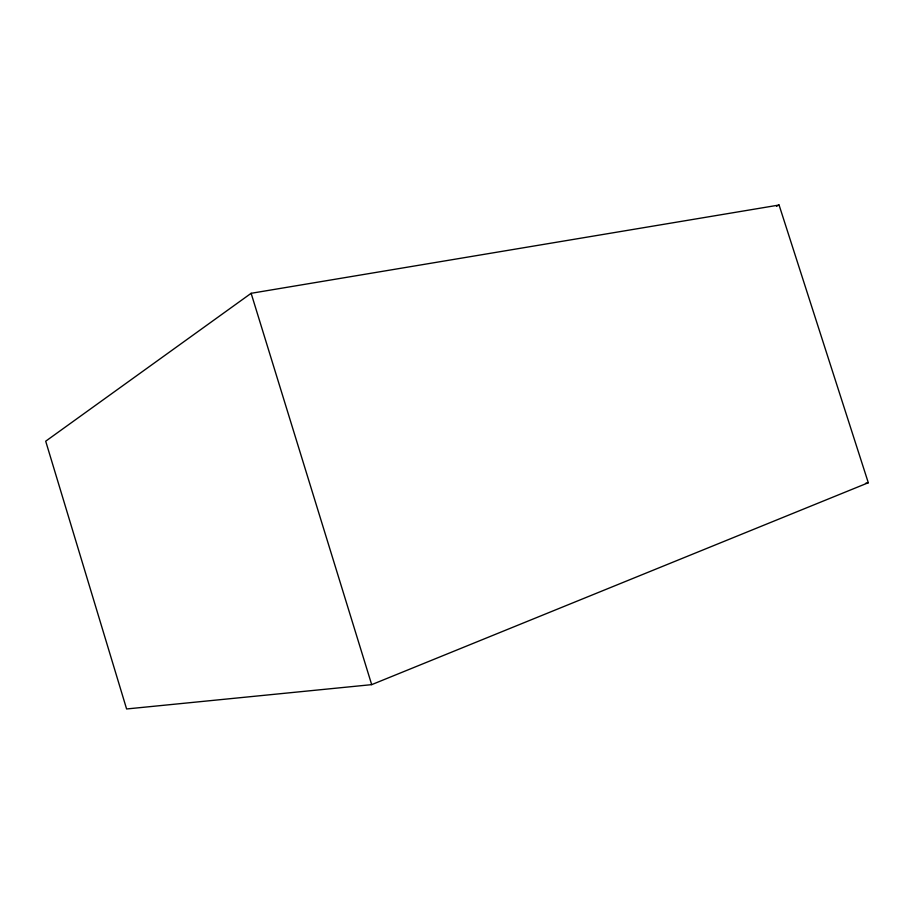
<?xml version="1.0" encoding="UTF-8"?>
<svg xmlns="http://www.w3.org/2000/svg" width="914" height="914" viewBox="0 0 914 914"><rect width="100%" height="100%" fill="white"/><g stroke="black" fill="none" stroke-linecap="round" stroke-linejoin="round"><path stroke-width="1.37" d="M251.133 293.303L45.7 441.199L126.6 708.967L371.69 684.643L868.3 482.741L779.082 205.033L251.133 293.303L371.69 684.643M776.512 206.244L779.082 205.033M865.524 483.357L868.3 482.741"/></g></svg>
